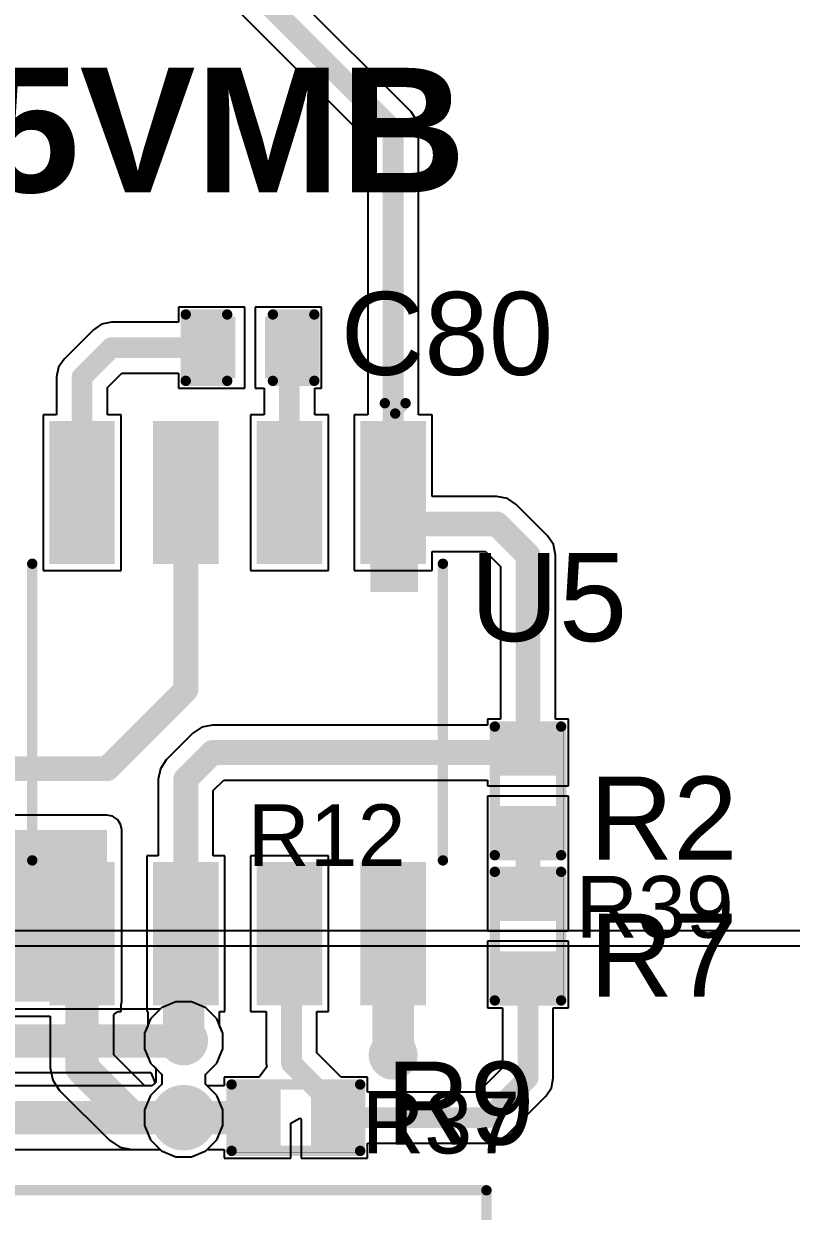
# Model space of a CAD drawing. Header units: inches. Extents: x -0.91 to 3.86, y -0.82 to 4.16.
# Drawn here: x 2.435 to 2.805, y 0.541 to 1.113 of the extents above; entities that cross this region are included whole.
import ezdxf

# ---------------------------------------------------------------- set-up
doc = ezdxf.new("R2010")
doc.units = ezdxf.units.IN
doc.header["$MEASUREMENT"] = 0
for name, color, linetype in [('Bottom Layer 1', 5, 'Continuous'), ('Bottom Solder', 6, 'Continuous'), ('GND+Signal', 16, 'Continuous'), ('Mechanical 17', 56, 'Continuous'), ('PWR+Signal', 76, 'Continuous'), ('Top Layer 1', 1, 'Continuous'), ('Top Overlay', 2, 'Continuous'), ('Top Paste', 8, 'Continuous'), ('Top Solder', 216, 'Continuous'), ('Via Holes', 16, 'Continuous')]:
    doc.layers.add(name, color=color, linetype=linetype)
doc.styles.add('Arial', font='', dxfattribs={"height": 0.2})
doc.styles.add('Arial_Bold', font='', dxfattribs={"height": 0.2})
doc.styles.get('Arial').set_extended_font_data('Arial')
doc.styles.get('Arial_Bold').set_extended_font_data('Arial', bold=True)

# ---------------------------------------------------------------- blocks, each defined once
blk = doc.blocks.new('SOIC_8_0_154___3_90___W______120')
at = {"layer": 'Top Layer 1'}
for points in [[(-0.1368118, 0.0631899), (-0.1368118, 0.0868119), (-0.0757882, 0.0868119), (-0.0757882, 0.0631899)], [(0.0757882, 0.0631899), (0.0757882, 0.0868119), (0.1368118, 0.0868119), (0.1368118, 0.0631899)], [(-0.1368118, 0.01318989999999999), (-0.1368118, 0.03681189999999999), (-0.0757882, 0.03681190000000001), (-0.0757882, 0.01318990000000001)], [(0.0757882, 0.01318989999999999), (0.0757882, 0.03681189999999999), (0.1368118, 0.03681190000000001), (0.1368118, 0.01318990000000001)], [(-0.1368118, -0.03681010000000001), (-0.1368118, -0.01318810000000001), (-0.0757882, -0.01318809999999999), (-0.0757882, -0.03681009999999999)], [(0.0757882, -0.03681010000000001), (0.0757882, -0.01318810000000001), (0.1368118, -0.01318809999999999), (0.1368118, -0.03681009999999999)], [(-0.1368118, -0.0868101), (-0.1368118, -0.0631881), (-0.0757882, -0.0631881), (-0.0757882, -0.0868101)], [(0.0757882, -0.0868101), (0.0757882, -0.0631881), (0.1368118, -0.0631881), (0.1368118, -0.0868101)]]:
    blk.add_hatch(color=1, dxfattribs=at).paths.add_polyline_path(points)
at = {"layer": 'Top Overlay'}
blk.add_hatch(color=2, dxfattribs=at).paths.add_polyline_path([(-0.072372, 0.0640009), (-0.058372, 0.0640009), (-0.058372, 0.0870009), (-0.072372, 0.0870009)])
at = {"layer": 'Top Paste'}
for points in [[(-0.1368118, 0.0631899), (-0.1368118, 0.0868119), (-0.0757882, 0.0868119), (-0.0757882, 0.0631899)], [(0.0757882, 0.0631899), (0.0757882, 0.0868119), (0.1368118, 0.0868119), (0.1368118, 0.0631899)], [(-0.1368118, 0.01318989999999999), (-0.1368118, 0.03681189999999999), (-0.0757882, 0.03681190000000001), (-0.0757882, 0.01318990000000001)], [(0.0757882, 0.01318989999999999), (0.0757882, 0.03681189999999999), (0.1368118, 0.03681190000000001), (0.1368118, 0.01318990000000001)], [(-0.1368118, -0.03681010000000001), (-0.1368118, -0.01318810000000001), (-0.0757882, -0.01318809999999999), (-0.0757882, -0.03681009999999999)], [(0.0757882, -0.03681010000000001), (0.0757882, -0.01318810000000001), (0.1368118, -0.01318809999999999), (0.1368118, -0.03681009999999999)], [(-0.1368118, -0.0868101), (-0.1368118, -0.0631881), (-0.0757882, -0.0631881), (-0.0757882, -0.0868101)], [(0.0757882, -0.0868101), (0.0757882, -0.0631881), (0.1368118, -0.0631881), (0.1368118, -0.0868101)]]:
    blk.add_hatch(color=8, dxfattribs=at).paths.add_polyline_path(points)
at = {"layer": 'Top Solder'}
for points in [[(-0.1408118, 0.0591899), (-0.1408118, 0.0908119), (-0.0717882, 0.0908119), (-0.0717882, 0.0591899)], [(0.0717882, 0.0591899), (0.0717882, 0.0908119), (0.1408118, 0.0908119), (0.1408118, 0.0591899)], [(-0.1408118, 0.009189899999999994), (-0.1408118, 0.04081189999999999), (-0.0717882, 0.04081190000000001), (-0.0717882, 0.009189900000000006)], [(0.0717882, 0.009189899999999994), (0.0717882, 0.04081189999999999), (0.1408118, 0.04081190000000001), (0.1408118, 0.009189900000000006)], [(-0.1408118, -0.04081010000000001), (-0.1408118, -0.009188100000000006), (-0.0717882, -0.009188099999999994), (-0.0717882, -0.04081009999999999)], [(0.0717882, -0.04081010000000001), (0.0717882, -0.009188100000000006), (0.1408118, -0.009188099999999994), (0.1408118, -0.04081009999999999)], [(-0.1408118, -0.0908101), (-0.1408118, -0.0591881), (-0.0717882, -0.0591881), (-0.0717882, -0.0908101)], [(0.0717882, -0.0908101), (0.0717882, -0.0591881), (0.1408118, -0.0591881), (0.1408118, -0.0908101)]]:
    blk.add_hatch(color=216, dxfattribs=at).paths.add_polyline_path(points)
at = {"layer": 'Top Overlay'}
for points in [[(0.071, 0.0990009, 0.005, 0.005, 0), (-0.072, 0.0990009, 0.005, 0.005, 0)], [(-0.14437, 0.0760009, 0.005, 0.005, 0), (-0.14937, 0.0810009, 0.005, 0.005, 0)], [(-0.14937, 0.0710009, 0.005, 0.005, 0), (-0.14937, 0.0810009, 0.005, 0.005, 0)], [(-0.14937, 0.0710009, 0.005, 0.005, 0), (-0.14437, 0.0760009, 0.005, 0.005, 0)], [(0.071, -0.0989991, 0.005, 0.005, 0), (-0.072, -0.0989991, 0.005, 0.005, 0)]]:
    blk.add_lwpolyline(points, format="xyseb", dxfattribs=at)
for points in [[(-0.07325, 0.0990009, 0.0025, 0.0025, 1), (-0.07075, 0.0990009, 0.0025, 0.0025, 1)], [(0.06975, 0.0990009, 0.0025, 0.0025, 1), (0.07225, 0.0990009, 0.0025, 0.0025, 1)], [(-0.15062, 0.0810009, 0.0025, 0.0025, 1), (-0.14812, 0.0810009, 0.0025, 0.0025, 1)], [(-0.15062, 0.0810009, 0.0025, 0.0025, 1), (-0.14812, 0.0810009, 0.0025, 0.0025, 1)], [(-0.14562, 0.0760009, 0.0025, 0.0025, 1), (-0.14312, 0.0760009, 0.0025, 0.0025, 1)], [(-0.14562, 0.0760009, 0.0025, 0.0025, 1), (-0.14312, 0.0760009, 0.0025, 0.0025, 1)], [(-0.15062, 0.0710009, 0.0025, 0.0025, 1), (-0.14812, 0.0710009, 0.0025, 0.0025, 1)], [(-0.15062, 0.0710009, 0.0025, 0.0025, 1), (-0.14812, 0.0710009, 0.0025, 0.0025, 1)], [(-0.07325, -0.0989991, 0.0025, 0.0025, 1), (-0.07075, -0.0989991, 0.0025, 0.0025, 1)], [(0.06975, -0.0989991, 0.0025, 0.0025, 1), (0.07225, -0.0989991, 0.0025, 0.0025, 1)]]:
    blk.add_lwpolyline(points, format="xyseb", close=True, dxfattribs=at)
blk = doc.blocks.new('R___0402_155')
at = {"layer": 'Top Layer 1'}
for points in [[(-0.0275001, -0.0125), (-0.0275001, 0.0125), (-0.0095001, 0.0125), (-0.009500100000000001, -0.0125)], [(0.009499899999999999, -0.0125), (0.009499900000000002, 0.0125), (0.0274999, 0.0125), (0.0274999, -0.0125)]]:
    blk.add_hatch(color=1, dxfattribs=at).paths.add_polyline_path(points)
at = {"layer": 'Top Paste'}
for points in [[(-0.0275001, -0.0125), (-0.0275001, 0.0125), (-0.0095001, 0.0125), (-0.009500100000000001, -0.0125)], [(0.009499899999999999, -0.0125), (0.009499900000000002, 0.0125), (0.0274999, 0.0125), (0.0274999, -0.0125)]]:
    blk.add_hatch(color=8, dxfattribs=at).paths.add_polyline_path(points)
at = {"layer": 'Top Solder'}
for points in [[(-0.0296655, -0.0146654), (-0.0296655, 0.0146654), (-0.007334699999999999, 0.0146654), (-0.007334700000000001, -0.0146654)], [(0.007334499999999998, -0.0146654), (0.007334500000000002, 0.0146654), (0.0296653, 0.0146654), (0.0296653, -0.0146654)]]:
    blk.add_hatch(color=216, dxfattribs=at).paths.add_polyline_path(points)
at = {"layer": 'Top Overlay'}
for points in [[(-0.0310001, -0.016, 0.005, 0.005, 0), (-0.0310001, 0.016, 0.005, 0.005, 0)], [(-0.0310001, 0.016, 0.005, 0.005, 0), (0.0309999, 0.016, 0.005, 0.005, 0)], [(0.0309999, -0.016, 0.005, 0.005, 0), (0.0309999, 0.016, 0.005, 0.005, 0)], [(-0.0310001, -0.016, 0.005, 0.005, 0), (0.0309999, -0.016, 0.005, 0.005, 0)], [(-0.0320001, -0.017, 0.000127, 0.000127, 0), (0.0319999, -0.017, 0.000127, 0.000127, 0)]]:
    blk.add_lwpolyline(points, format="xyseb", dxfattribs=at)
for points in [[(-0.0322501, 0.016, 0.0025, 0.0025, 1), (-0.0297501, 0.016, 0.0025, 0.0025, 1)], [(-0.0322501, 0.016, 0.0025, 0.0025, 1), (-0.0297501, 0.016, 0.0025, 0.0025, 1)], [(0.0297499, 0.016, 0.0025, 0.0025, 1), (0.0322499, 0.016, 0.0025, 0.0025, 1)], [(0.0297499, 0.016, 0.0025, 0.0025, 1), (0.0322499, 0.016, 0.0025, 0.0025, 1)], [(-0.0322501, -0.016, 0.0025, 0.0025, 1), (-0.0297501, -0.016, 0.0025, 0.0025, 1)], [(-0.0322501, -0.016, 0.0025, 0.0025, 1), (-0.0297501, -0.016, 0.0025, 0.0025, 1)], [(-0.0320318, -0.017, 6.35e-05, 6.35e-05, 1), (-0.0319684, -0.017, 6.35e-05, 6.35e-05, 1)], [(0.0297499, -0.016, 0.0025, 0.0025, 1), (0.0322499, -0.016, 0.0025, 0.0025, 1)], [(0.0297499, -0.016, 0.0025, 0.0025, 1), (0.0322499, -0.016, 0.0025, 0.0025, 1)], [(0.0319682, -0.017, 6.35e-05, 6.35e-05, 1), (0.0320316, -0.017, 6.35e-05, 6.35e-05, 1)]]:
    blk.add_lwpolyline(points, format="xyseb", close=True, dxfattribs=at)
blk = doc.blocks.new('R___0402_157')
at = {"layer": 'Top Layer 1'}
for points in [[(-0.027499, -0.0125009), (-0.027499, 0.0124991), (-0.009498999999999999, 0.0124991), (-0.009499000000000002, -0.0125009)], [(0.009500999999999999, -0.0125009), (0.009501, 0.0124991), (0.027501, 0.0124991), (0.027501, -0.0125009)]]:
    blk.add_hatch(color=1, dxfattribs=at).paths.add_polyline_path(points)
at = {"layer": 'Top Paste'}
for points in [[(-0.027499, -0.0125009), (-0.027499, 0.0124991), (-0.009498999999999999, 0.0124991), (-0.009499000000000002, -0.0125009)], [(0.009500999999999999, -0.0125009), (0.009501, 0.0124991), (0.027501, 0.0124991), (0.027501, -0.0125009)]]:
    blk.add_hatch(color=8, dxfattribs=at).paths.add_polyline_path(points)
at = {"layer": 'Top Solder'}
for points in [[(-0.0296644, -0.0146663), (-0.0296644, 0.0146645), (-0.007333599999999998, 0.0146645), (-0.007333600000000002, -0.0146663)], [(0.007335599999999999, -0.0146663), (0.007335600000000001, 0.0146645), (0.0296664, 0.0146645), (0.0296664, -0.0146663)]]:
    blk.add_hatch(color=216, dxfattribs=at).paths.add_polyline_path(points)
at = {"layer": 'Top Overlay'}
for points in [[(-0.030999, 0.0159991, 0.005, 0.005, 0), (-0.030999, -0.0160009, 0.005, 0.005, 0)], [(-0.030999, 0.0159991, 0.005, 0.005, 0), (0.031001, 0.0159991, 0.005, 0.005, 0)], [(0.031001, 0.0159991, 0.005, 0.005, 0), (0.031001, -0.0160009, 0.005, 0.005, 0)], [(-0.030999, -0.0160009, 0.005, 0.005, 0), (0.031001, -0.0160009, 0.005, 0.005, 0)], [(-0.031999, -0.0170009, 0.000127, 0.000127, 0), (0.032001, -0.0170009, 0.000127, 0.000127, 0)]]:
    blk.add_lwpolyline(points, format="xyseb", dxfattribs=at)
for points in [[(-0.032249, 0.0159991, 0.0025, 0.0025, 1), (-0.029749, 0.0159991, 0.0025, 0.0025, 1)], [(-0.032249, 0.0159991, 0.0025, 0.0025, 1), (-0.029749, 0.0159991, 0.0025, 0.0025, 1)], [(0.029751, 0.0159991, 0.0025, 0.0025, 1), (0.032251, 0.0159991, 0.0025, 0.0025, 1)], [(0.029751, 0.0159991, 0.0025, 0.0025, 1), (0.032251, 0.0159991, 0.0025, 0.0025, 1)], [(-0.032249, -0.0160009, 0.0025, 0.0025, 1), (-0.029749, -0.0160009, 0.0025, 0.0025, 1)], [(-0.032249, -0.0160009, 0.0025, 0.0025, 1), (-0.029749, -0.0160009, 0.0025, 0.0025, 1)], [(-0.0320307, -0.0170009, 6.35e-05, 6.35e-05, 1), (-0.0319673, -0.0170009, 6.35e-05, 6.35e-05, 1)], [(0.029751, -0.0160009, 0.0025, 0.0025, 1), (0.032251, -0.0160009, 0.0025, 0.0025, 1)], [(0.029751, -0.0160009, 0.0025, 0.0025, 1), (0.032251, -0.0160009, 0.0025, 0.0025, 1)], [(0.0319693, -0.0170009, 6.35e-05, 6.35e-05, 1), (0.0320327, -0.0170009, 6.35e-05, 6.35e-05, 1)]]:
    blk.add_lwpolyline(points, format="xyseb", close=True, dxfattribs=at)
blk = doc.blocks.new('R___0402_162')
at = {"layer": 'Top Layer 1'}
for points in [[(-0.027499, -0.0125009), (-0.027499, 0.0124991), (-0.009498999999999999, 0.0124991), (-0.009499000000000002, -0.0125009)], [(0.009500999999999999, -0.0125009), (0.009501, 0.0124991), (0.027501, 0.0124991), (0.027501, -0.0125009)]]:
    blk.add_hatch(color=1, dxfattribs=at).paths.add_polyline_path(points)
at = {"layer": 'Top Paste'}
for points in [[(-0.027499, -0.0125009), (-0.027499, 0.0124991), (-0.009498999999999999, 0.0124991), (-0.009499000000000002, -0.0125009)], [(0.009500999999999999, -0.0125009), (0.009501, 0.0124991), (0.027501, 0.0124991), (0.027501, -0.0125009)]]:
    blk.add_hatch(color=8, dxfattribs=at).paths.add_polyline_path(points)
at = {"layer": 'Top Solder'}
for points in [[(-0.0296644, -0.0146663), (-0.0296644, 0.0146645), (-0.007333599999999998, 0.0146645), (-0.007333600000000002, -0.0146663)], [(0.007335599999999999, -0.0146663), (0.007335600000000001, 0.0146645), (0.0296664, 0.0146645), (0.0296664, -0.0146663)]]:
    blk.add_hatch(color=216, dxfattribs=at).paths.add_polyline_path(points)
at = {"layer": 'Top Overlay'}
for points in [[(-0.030999, 0.0159991, 0.005, 0.005, 0), (-0.030999, -0.0160009, 0.005, 0.005, 0)], [(-0.030999, 0.0159991, 0.005, 0.005, 0), (0.031001, 0.0159991, 0.005, 0.005, 0)], [(0.031001, 0.0159991, 0.005, 0.005, 0), (0.031001, -0.0160009, 0.005, 0.005, 0)], [(-0.030999, -0.0160009, 0.005, 0.005, 0), (0.031001, -0.0160009, 0.005, 0.005, 0)], [(-0.031999, -0.0170009, 0.000127, 0.000127, 0), (0.032001, -0.0170009, 0.000127, 0.000127, 0)]]:
    blk.add_lwpolyline(points, format="xyseb", dxfattribs=at)
for points in [[(-0.032249, 0.0159991, 0.0025, 0.0025, 1), (-0.029749, 0.0159991, 0.0025, 0.0025, 1)], [(-0.032249, 0.0159991, 0.0025, 0.0025, 1), (-0.029749, 0.0159991, 0.0025, 0.0025, 1)], [(0.029751, 0.0159991, 0.0025, 0.0025, 1), (0.032251, 0.0159991, 0.0025, 0.0025, 1)], [(0.029751, 0.0159991, 0.0025, 0.0025, 1), (0.032251, 0.0159991, 0.0025, 0.0025, 1)], [(-0.032249, -0.0160009, 0.0025, 0.0025, 1), (-0.029749, -0.0160009, 0.0025, 0.0025, 1)], [(-0.032249, -0.0160009, 0.0025, 0.0025, 1), (-0.029749, -0.0160009, 0.0025, 0.0025, 1)], [(-0.0320307, -0.0170009, 6.35e-05, 6.35e-05, 1), (-0.0319673, -0.0170009, 6.35e-05, 6.35e-05, 1)], [(0.029751, -0.0160009, 0.0025, 0.0025, 1), (0.032251, -0.0160009, 0.0025, 0.0025, 1)], [(0.029751, -0.0160009, 0.0025, 0.0025, 1), (0.032251, -0.0160009, 0.0025, 0.0025, 1)], [(0.0319693, -0.0170009, 6.35e-05, 6.35e-05, 1), (0.0320327, -0.0170009, 6.35e-05, 6.35e-05, 1)]]:
    blk.add_lwpolyline(points, format="xyseb", close=True, dxfattribs=at)
blk = doc.blocks.new('N3314_5302RB_206')
at = {"layer": 'Top Overlay'}
for points in [[(-0.7319991, 0.101, 0.005, 0.005, 0), (0.7320009, 0.101, 0.005, 0.005, 0)], [(0.7320009, -0.438764, 0.005, 0.005, 0), (0.7320009, 0.101, 0.005, 0.005, 0)]]:
    blk.add_lwpolyline(points, format="xyseb", dxfattribs=at)
blk.add_lwpolyline([(0.7307509, 0.101, 0.0025, 0.0025, 1), (0.7332509, 0.101, 0.0025, 0.0025, 1)], format="xyseb", close=True, dxfattribs=at)
blk.add_lwpolyline([(0.7307509, 0.101, 0.0025, 0.0025, 1), (0.7332509, 0.101, 0.0025, 0.0025, 1)], format="xyseb", close=True, dxfattribs=at)
blk = doc.blocks.new('C___0402_216')
at = {"layer": 'Top Layer 1'}
for points in [[(-0.0275001, -0.0125), (-0.0275001, 0.0125), (-0.0095001, 0.0125), (-0.009500100000000001, -0.0125)], [(0.009499899999999999, -0.0125), (0.009499900000000002, 0.0125), (0.0274999, 0.0125), (0.0274999, -0.0125)]]:
    blk.add_hatch(color=1, dxfattribs=at).paths.add_polyline_path(points)
at = {"layer": 'Top Paste'}
for points in [[(-0.0275001, -0.0125), (-0.0275001, 0.0125), (-0.0095001, 0.0125), (-0.009500100000000001, -0.0125)], [(0.009499899999999999, -0.0125), (0.009499900000000002, 0.0125), (0.0274999, 0.0125), (0.0274999, -0.0125)]]:
    blk.add_hatch(color=8, dxfattribs=at).paths.add_polyline_path(points)
at = {"layer": 'Top Solder'}
for points in [[(-0.0298623, -0.0148622), (-0.0298623, 0.0148622), (-0.007137899999999998, 0.0148622), (-0.007137900000000002, -0.0148622)], [(0.007137699999999999, -0.0148622), (0.007137700000000001, 0.0148622), (0.0298621, 0.0148622), (0.0298621, -0.0148622)]]:
    blk.add_hatch(color=216, dxfattribs=at).paths.add_polyline_path(points)
at = {"layer": 'Top Overlay'}
for points in [[(-0.0310001, 0.016, 0.005, 0.005, 0), (-0.0110001, 0.016, 0.005, 0.005, 0)], [(-0.0310001, -0.016, 0.005, 0.005, 0), (-0.0310001, 0.016, 0.005, 0.005, 0)], [(0.0109999, 0.016, 0.005, 0.005, 0), (0.0309999, 0.016, 0.005, 0.005, 0)], [(0.0309999, -0.016, 0.005, 0.005, 0), (0.0309999, 0.016, 0.005, 0.005, 0)], [(-0.0310001, -0.016, 0.005, 0.005, 0), (-0.0110001, -0.016, 0.005, 0.005, 0)], [(0.0109999, -0.016, 0.005, 0.005, 0), (0.0309999, -0.016, 0.005, 0.005, 0)]]:
    blk.add_lwpolyline(points, format="xyseb", dxfattribs=at)
for points in [[(-0.0322501, 0.016, 0.0025, 0.0025, 1), (-0.0297501, 0.016, 0.0025, 0.0025, 1)], [(-0.0322501, 0.016, 0.0025, 0.0025, 1), (-0.0297501, 0.016, 0.0025, 0.0025, 1)], [(-0.0122501, 0.016, 0.0025, 0.0025, 1), (-0.0097501, 0.016, 0.0025, 0.0025, 1)], [(0.0097499, 0.016, 0.0025, 0.0025, 1), (0.0122499, 0.016, 0.0025, 0.0025, 1)], [(0.0297499, 0.016, 0.0025, 0.0025, 1), (0.0322499, 0.016, 0.0025, 0.0025, 1)], [(0.0297499, 0.016, 0.0025, 0.0025, 1), (0.0322499, 0.016, 0.0025, 0.0025, 1)], [(-0.0322501, -0.016, 0.0025, 0.0025, 1), (-0.0297501, -0.016, 0.0025, 0.0025, 1)], [(-0.0322501, -0.016, 0.0025, 0.0025, 1), (-0.0297501, -0.016, 0.0025, 0.0025, 1)], [(-0.0122501, -0.016, 0.0025, 0.0025, 1), (-0.0097501, -0.016, 0.0025, 0.0025, 1)], [(0.0097499, -0.016, 0.0025, 0.0025, 1), (0.0122499, -0.016, 0.0025, 0.0025, 1)], [(0.0297499, -0.016, 0.0025, 0.0025, 1), (0.0322499, -0.016, 0.0025, 0.0025, 1)], [(0.0297499, -0.016, 0.0025, 0.0025, 1), (0.0322499, -0.016, 0.0025, 0.0025, 1)]]:
    blk.add_lwpolyline(points, format="xyseb", close=True, dxfattribs=at)

msp = doc.modelspace()

# ---------------------------------------------------------------- hatches: boundary and pattern name
at = {"layer": 'Bottom Layer 1'}
h = msp.add_hatch(color=5, dxfattribs=at)
edge = h.paths.add_edge_path()
edge.add_arc((2.512, 0.623), 0.011811, 0, 360)
h = msp.add_hatch(color=5, dxfattribs=at)
edge = h.paths.add_edge_path()
edge.add_arc((2.6130009, 0.61614), 0.011811, 0, 360)
h = msp.add_hatch(color=5, dxfattribs=at)
edge = h.paths.add_edge_path()
edge.add_arc((2.512, 0.586), 0.011811, 0, 360)
at = {"layer": 'Bottom Solder'}
h = msp.add_hatch(color=6, dxfattribs=at)
edge = h.paths.add_edge_path()
edge.add_arc((2.512, 0.623), 0.0099055, 0, 360)
h = msp.add_hatch(color=6, dxfattribs=at)
edge = h.paths.add_edge_path()
edge.add_arc((2.6130009, 0.61614), 0.0099055, 0, 360)
h = msp.add_hatch(color=6, dxfattribs=at)
edge = h.paths.add_edge_path()
edge.add_arc((2.512, 0.586), 0.015811, 0, 360)
at = {"layer": 'GND+Signal'}
h = msp.add_hatch(color=16, dxfattribs=at)
edge = h.paths.add_edge_path()
edge.add_arc((2.512, 0.623), 0.011811, 0, 360)
h = msp.add_hatch(color=16, dxfattribs=at)
edge = h.paths.add_edge_path()
edge.add_arc((2.6130009, 0.61614), 0.011811, 0, 360)
h = msp.add_hatch(color=16, dxfattribs=at)
edge = h.paths.add_edge_path()
edge.add_arc((2.512, 0.586), 0.011811, 0, 360)
at = {"layer": 'PWR+Signal'}
h = msp.add_hatch(color=76, dxfattribs=at)
edge = h.paths.add_edge_path()
edge.add_arc((2.512, 0.623), 0.011811, 0, 360)
h = msp.add_hatch(color=76, dxfattribs=at)
edge = h.paths.add_edge_path()
edge.add_arc((2.6130009, 0.61614), 0.011811, 0, 360)
h = msp.add_hatch(color=76, dxfattribs=at)
edge = h.paths.add_edge_path()
edge.add_arc((2.512, 0.586), 0.011811, 0, 360)
at = {"layer": 'Top Layer 1'}
msp.add_hatch(color=1, dxfattribs=at).paths.add_polyline_path([(2.3690009, 0.642), (2.4749999, 0.642), (2.4749999, 0.724706), (2.3690009, 0.724706)])
h = msp.add_hatch(color=1, dxfattribs=at)
edge = h.paths.add_edge_path()
edge.add_arc((2.512, 0.623), 0.011811, 0, 360)
h = msp.add_hatch(color=1, dxfattribs=at)
edge = h.paths.add_edge_path()
edge.add_arc((2.6130009, 0.61614), 0.011811, 0, 360)
h = msp.add_hatch(color=1, dxfattribs=at)
edge = h.paths.add_edge_path()
edge.add_arc((2.512, 0.586), 0.011811, 0, 360)
at = {"layer": 'Top Solder'}
h = msp.add_hatch(color=216, dxfattribs=at)
edge = h.paths.add_edge_path()
edge.add_arc((2.512, 0.586), 0.015811, 0, 360)
at = {"layer": 'Via Holes'}
h = msp.add_hatch(color=7, dxfattribs=at)
edge = h.paths.add_edge_path()
edge.add_arc((2.512, 0.623), 0.0059055, 0, 360)
h = msp.add_hatch(color=7, dxfattribs=at)
edge = h.paths.add_edge_path()
edge.add_arc((2.6130009, 0.61614), 0.0059055, 0, 360)
h = msp.add_hatch(color=7, dxfattribs=at)
edge = h.paths.add_edge_path()
edge.add_arc((2.512, 0.586), 0.0059055, 0, 360)

# ---------------------------------------------------------------- linework, layer by layer
at = {"layer": 'Bottom Layer 1'}
for p, q in [((2.5082583, 0.641811), (2.5013444, 0.6389472)), ((2.5157417, 0.641811), (2.5082583, 0.641811)), ((2.5226556, 0.6389472), (2.5157417, 0.641811)), ((2.5006911, 0.6382939), (2.1740609, 0.6382939)), ((2.5013444, 0.6389472), (2.5006911, 0.6382939)), ((2.5279472, 0.6336556), (2.5226556, 0.6389472)), ((2.530811, 0.6267417), (2.5279472, 0.6336556)), ((2.530811, 0.6192583), (2.530811, 0.6267417)), ((2.5279472, 0.6123444), (2.530811, 0.6192583)), ((2.1803958, 0.6077061), (2.4961243, 0.6077061)), ((2.4961243, 0.6077061), (2.4981857, 0.6027061)), ((2.5225282, 0.607), (2.5226556, 0.6070528)), ((2.5225282, 0.602), (2.5225282, 0.607)), ((2.5226556, 0.6070528), (2.5279472, 0.6123444)), ((2.4967642, 0.6012939), (2.4168609, 0.6012939)), ((2.4981857, 0.6027061), (2.4967642, 0.6012939)), ((2.5226556, 0.6019472), (2.5225282, 0.602)), ((2.5279472, 0.5966556), (2.5226556, 0.6019472)), ((2.530811, 0.5897417), (2.5279472, 0.5966556)), ((2.530811, 0.5822583), (2.530811, 0.5897417)), ((2.5279472, 0.5753444), (2.530811, 0.5822583)), ((2.5226556, 0.5700528), (2.5279472, 0.5753444)), ((2.4231959, 0.5707061), (2.5006911, 0.5707061)), ((2.5006911, 0.5707061), (2.5013444, 0.5700528)), ((2.5013444, 0.5700528), (2.5082583, 0.567189)), ((2.5082583, 0.567189), (2.5157417, 0.567189)), ((2.5157417, 0.567189), (2.5226556, 0.5700528))]:
    msp.add_line(p, q, dxfattribs=at)
for points in [[(2.1740609, 0.623, 0.016, 0.016, 0), (2.512, 0.623, 0.016, 0.016, 0)], [(2.4168609, 0.586, 0.016, 0.016, 0), (2.512, 0.586, 0.016, 0.016, 0)]]:
    msp.add_lwpolyline(points, format="xyseb", dxfattribs=at)
for points in [[(2.508, 0.623, 0.008, 0.008, 1), (2.516, 0.623, 0.008, 0.008, 1)], [(2.508, 0.586, 0.008, 0.008, 1), (2.516, 0.586, 0.008, 0.008, 1)]]:
    msp.add_lwpolyline(points, format="xyseb", close=True, dxfattribs=at)
at = {"layer": 'GND+Signal'}
for p, q in [((2.5082583, 0.641811), (2.5013444, 0.6389472)), ((2.5157417, 0.641811), (2.5082583, 0.641811)), ((2.5226556, 0.6389472), (2.5157417, 0.641811)), ((2.5013444, 0.6389472), (2.4960528, 0.6336556)), ((2.5279472, 0.6336556), (2.5226556, 0.6389472)), ((2.4960528, 0.6336556), (2.493189, 0.6267417)), ((2.530811, 0.6267417), (2.5279472, 0.6336556)), ((2.493189, 0.6267417), (2.493189, 0.6192583)), ((2.530811, 0.6192583), (2.530811, 0.6267417)), ((2.493189, 0.6192583), (2.4960528, 0.6123444)), ((2.5279472, 0.6123444), (2.530811, 0.6192583)), ((2.4960528, 0.6123444), (2.5013444, 0.6070528)), ((2.5013444, 0.6070528), (2.5014718, 0.607)), ((2.5014718, 0.607), (2.5014718, 0.602)), ((2.5225282, 0.607), (2.5226556, 0.6070528)), ((2.5225282, 0.602), (2.5225282, 0.607)), ((2.5226556, 0.6070528), (2.5279472, 0.6123444)), ((2.5013444, 0.6019472), (2.4960528, 0.5966556)), ((2.5014718, 0.602), (2.5013444, 0.6019472)), ((2.5226556, 0.6019472), (2.5225282, 0.602)), ((2.5279472, 0.5966556), (2.5226556, 0.6019472)), ((2.4960528, 0.5966556), (2.493189, 0.5897417)), ((2.530811, 0.5897417), (2.5279472, 0.5966556)), ((2.493189, 0.5897417), (2.493189, 0.5822583)), ((2.530811, 0.5822583), (2.530811, 0.5897417)), ((2.493189, 0.5822583), (2.4960528, 0.5753444)), ((2.5279472, 0.5753444), (2.530811, 0.5822583)), ((2.4960528, 0.5753444), (2.5013444, 0.5700528)), ((2.5226556, 0.5700528), (2.5279472, 0.5753444)), ((2.5013444, 0.5700528), (2.5082583, 0.567189)), ((2.5082583, 0.567189), (2.5157417, 0.567189)), ((2.5157417, 0.567189), (2.5226556, 0.5700528))]:
    msp.add_line(p, q, dxfattribs=at)
at = {"layer": 'PWR+Signal'}
for p, q in [((3.556, 0.676), (0.249, 0.676)), ((0.6228577, 0.6688629), (3.556, 0.6688629)), ((2.5082583, 0.641811), (2.5013444, 0.6389472)), ((2.5157417, 0.641811), (2.5082583, 0.641811)), ((2.5226556, 0.6389472), (2.5157417, 0.641811)), ((2.5013444, 0.6389472), (2.4960528, 0.6336556)), ((2.5279472, 0.6336556), (2.5226556, 0.6389472)), ((2.4960528, 0.6336556), (2.493189, 0.6267417)), ((2.530811, 0.6267417), (2.5279472, 0.6336556)), ((2.493189, 0.6267417), (2.493189, 0.6192583)), ((2.530811, 0.6192583), (2.530811, 0.6267417)), ((2.493189, 0.6192583), (2.4960528, 0.6123444)), ((2.5279472, 0.6123444), (2.530811, 0.6192583)), ((2.4960528, 0.6123444), (2.5013444, 0.6070528)), ((2.5013444, 0.6070528), (2.5014718, 0.607)), ((2.5014718, 0.607), (2.5014718, 0.602)), ((2.5225282, 0.607), (2.5226556, 0.6070528)), ((2.5225282, 0.602), (2.5225282, 0.607)), ((2.5226556, 0.6070528), (2.5279472, 0.6123444)), ((2.5013444, 0.6019472), (2.4960528, 0.5966556)), ((2.5014718, 0.602), (2.5013444, 0.6019472)), ((2.5226556, 0.6019472), (2.5225282, 0.602)), ((2.5279472, 0.5966556), (2.5226556, 0.6019472)), ((2.4960528, 0.5966556), (2.493189, 0.5897417)), ((2.530811, 0.5897417), (2.5279472, 0.5966556)), ((2.493189, 0.5897417), (2.493189, 0.5822583)), ((2.530811, 0.5822583), (2.530811, 0.5897417)), ((2.493189, 0.5822583), (2.4960528, 0.5753444)), ((2.5279472, 0.5753444), (2.530811, 0.5822583)), ((2.4960528, 0.5753444), (2.5013444, 0.5700528)), ((2.5226556, 0.5700528), (2.5279472, 0.5753444)), ((2.5013444, 0.5700528), (2.5082583, 0.567189)), ((2.5082583, 0.567189), (2.5157417, 0.567189)), ((2.5157417, 0.567189), (2.5226556, 0.5700528))]:
    msp.add_line(p, q, dxfattribs=at)
at = {"layer": 'Top Layer 1'}
for p, q in [((2.6216524, 1.0707915), (2.5237924, 1.1686515)), ((2.510073, 1.1477649), (2.6007658, 1.0570721)), ((2.6243047, 1.0668222), (2.6216524, 1.0707915)), ((2.625236, 1.06214), (2.6243047, 1.0668222)), ((2.625236, 0.9248118), (2.625236, 1.06214)), ((2.6007658, 1.0570721), (2.6007658, 0.9248118)), ((2.5415009, 0.97664), (2.5095009, 0.97664)), ((2.5095009, 0.97664), (2.5095009, 0.9693751)), ((2.5415009, 0.93764), (2.5415009, 0.97664)), ((2.5785009, 0.97664), (2.5465009, 0.97664)), ((2.5465009, 0.97664), (2.5465009, 0.93764)), ((2.5785009, 0.93764), (2.5785009, 0.97664)), ((2.4724578, 0.9684438), (2.4684885, 0.9657915)), ((2.47714, 0.9693751), (2.4724578, 0.9684438)), ((2.5095009, 0.9693751), (2.47714, 0.9693751)), ((2.4684885, 0.9657915), (2.4543494, 0.9516524)), ((2.4543494, 0.9516524), (2.4516971, 0.9476831)), ((2.4516971, 0.9476831), (2.4507658, 0.9430009)), ((2.475236, 0.937933), (2.4822079, 0.9449049)), ((2.4822079, 0.9449049), (2.5095009, 0.9449049)), ((2.5095009, 0.9449049), (2.5095009, 0.93764)), ((2.4507658, 0.9430009), (2.4507658, 0.9248118)), ((2.475236, 0.9248118), (2.475236, 0.937933)), ((2.5095009, 0.93764), (2.5415009, 0.93764)), ((2.5465009, 0.93764), (2.5507658, 0.93764)), ((2.5507658, 0.93764), (2.5507658, 0.9248118)), ((2.575236, 0.9248118), (2.575236, 0.93764)), ((2.575236, 0.93764), (2.5785009, 0.93764)), ((2.4507658, 0.9248118), (2.4441899, 0.9248118)), ((2.4441899, 0.9248118), (2.4441899, 0.8497882)), ((2.4818119, 0.9248118), (2.475236, 0.9248118)), ((2.4818119, 0.8497882), (2.4818119, 0.9248118)), ((2.5507658, 0.9248118), (2.5441899, 0.9248118)), ((2.5441899, 0.9248118), (2.5441899, 0.8497882)), ((2.5818119, 0.9248118), (2.575236, 0.9248118)), ((2.5818119, 0.8497882), (2.5818119, 0.9248118)), ((2.6007658, 0.9248118), (2.5941899, 0.9248118)), ((2.5941899, 0.9248118), (2.5941899, 0.8497882)), ((2.6318119, 0.9248118), (2.625236, 0.9248118)), ((2.6318119, 0.8853947), (2.6318119, 0.9248118)), ((2.6630009, 0.8853947), (2.6318119, 0.8853947)), ((2.6680733, 0.8843857), (2.6630009, 0.8853947)), ((2.6723734, 0.8815125), (2.6680733, 0.8843857)), ((2.6873734, 0.8665125), (2.6723734, 0.8815125)), ((2.6902466, 0.8622124), (2.6873734, 0.8665125)), ((2.6318119, 0.8497882), (2.6318119, 0.8588853)), ((2.6318119, 0.8588853), (2.6575106, 0.8588853)), ((2.6575106, 0.8588853), (2.6647462, 0.8516497)), ((2.6912556, 0.85714), (2.6902466, 0.8622124)), ((2.6912556, 0.77801), (2.6912556, 0.85714)), ((2.4441899, 0.8497882), (2.4818119, 0.8497882)), ((2.5441899, 0.8497882), (2.5818119, 0.8497882)), ((2.5941899, 0.8497882), (2.6318119, 0.8497882)), ((2.6647462, 0.8516497), (2.6647462, 0.77801)), ((2.5207985, 0.7742557), (2.5164984, 0.7713825)), ((2.5258709, 0.7752647), (2.5207985, 0.7742557)), ((2.6585009, 0.7752647), (2.5258709, 0.7752647)), ((2.6647462, 0.77801), (2.6585009, 0.77801)), ((2.6585009, 0.77801), (2.6585009, 0.7752647)), ((2.6975009, 0.77801), (2.6912556, 0.77801)), ((2.6975009, 0.74601), (2.6975009, 0.77801)), ((2.5164984, 0.7713825), (2.5036284, 0.7585125)), ((2.5036284, 0.7585125), (2.5007552, 0.7542124)), ((2.5007552, 0.7542124), (2.4997462, 0.74914)), ((2.4997462, 0.74914), (2.4997462, 0.7122118)), ((2.5262556, 0.7436497), (2.5313612, 0.7487553)), ((2.5313612, 0.7487553), (2.6585009, 0.7487553)), ((2.6585009, 0.7487553), (2.6585009, 0.74601)), ((2.6585009, 0.74601), (2.6975009, 0.74601)), ((2.5262556, 0.7122118), (2.5262556, 0.7436497)), ((2.6975009, 0.74101), (2.6585009, 0.74101)), ((2.6585009, 0.74101), (2.6585009, 0.7090102)), ((2.6975009, 0.7090102), (2.6975009, 0.74101)), ((2.475, 0.7318431), (2.4045009, 0.7318431)), ((2.4777312, 0.7312998), (2.475, 0.7318431)), ((2.4800467, 0.7297527), (2.4777312, 0.7312998)), ((2.4815938, 0.7274372), (2.4800467, 0.7297527)), ((2.4821371, 0.724706), (2.4815938, 0.7274372)), ((2.4821371, 0.642), (2.4821371, 0.724706)), ((2.4997462, 0.7122118), (2.4941899, 0.7122118)), ((2.4941899, 0.7122118), (2.4941899, 0.6371882)), ((2.5318119, 0.7122118), (2.5262556, 0.7122118)), ((2.5318119, 0.6371882), (2.5318119, 0.7122118)), ((2.5818119, 0.7122118), (2.5441899, 0.7122118)), ((2.5441899, 0.7122118), (2.5441899, 0.6371882)), ((2.5818119, 0.6371882), (2.5818119, 0.7122118)), ((2.6585009, 0.7090102), (2.6585007, 0.7090102)), ((2.6585007, 0.7090102), (2.6585007, 0.7080098)), ((2.6585007, 0.7080098), (2.6585009, 0.7080098)), ((2.6585009, 0.7080098), (2.6585009, 0.67601)), ((2.6975011, 0.7090102), (2.6975009, 0.7090102)), ((2.6975009, 0.67601), (2.6975009, 0.7080098)), ((2.6975009, 0.7080098), (2.6975011, 0.7080098)), ((2.6975011, 0.7080098), (2.6975011, 0.7090102)), ((2.6585009, 0.67601), (2.6975009, 0.67601)), ((2.6975009, 0.67101), (2.6585009, 0.67101)), ((2.6585009, 0.67101), (2.6585009, 0.63901)), ((2.6975009, 0.63901), (2.6975009, 0.67101)), ((2.4818119, 0.6403652), (2.4821371, 0.642)), ((2.4782948, 0.6357828), (2.4800467, 0.6369533)), ((2.4782948, 0.616334), (2.4782948, 0.6357828)), ((2.4800467, 0.6369533), (2.4802036, 0.6371882)), ((2.4802036, 0.6371882), (2.4818119, 0.6371882)), ((2.4818119, 0.6371882), (2.4818119, 0.6403652)), ((2.4941899, 0.6371882), (2.494667, 0.6371882)), ((2.494667, 0.6371882), (2.494667, 0.6303099)), ((2.529333, 0.6303099), (2.529333, 0.6371882)), ((2.529333, 0.6371882), (2.5318119, 0.6371882)), ((2.5441899, 0.6371882), (2.5517658, 0.6371882)), ((2.5517658, 0.6371882), (2.5517658, 0.61214)), ((2.576236, 0.6172079), (2.576236, 0.6371882)), ((2.576236, 0.6371882), (2.5818119, 0.6371882)), ((2.6585009, 0.63901), (2.6657658, 0.63901)), ((2.6657658, 0.63901), (2.6657658, 0.6100688)), ((2.690236, 0.6050009), (2.690236, 0.63901)), ((2.690236, 0.63901), (2.6975009, 0.63901)), ((2.3690009, 0.6348629), (2.447707, 0.6348629)), ((2.447707, 0.6348629), (2.447707, 0.6099991)), ((2.494667, 0.6303099), (2.493189, 0.6267417)), ((2.530811, 0.6267417), (2.529333, 0.6303099)), ((2.493189, 0.6267417), (2.493189, 0.6192583)), ((2.530811, 0.6192583), (2.530811, 0.6267417)), ((2.493189, 0.6192583), (2.4960528, 0.6123444)), ((2.5279472, 0.6123444), (2.530811, 0.6192583)), ((2.493335, 0.6012939), (2.4782948, 0.616334)), ((2.5879439, 0.6055), (2.576236, 0.6172079)), ((2.447707, 0.6099991), (2.4488712, 0.6041464)), ((2.4960528, 0.6123444), (2.4986084, 0.6097888)), ((2.4986084, 0.6097888), (2.4986511, 0.6031684)), ((2.5225282, 0.607), (2.5226556, 0.6070528)), ((2.5225282, 0.602), (2.5225282, 0.607)), ((2.5226556, 0.6070528), (2.5279472, 0.6123444)), ((2.552092, 0.6105001), (2.5484495, 0.6055)), ((2.5517658, 0.61214), (2.552092, 0.6105001)), ((2.6657658, 0.6100688), (2.6539321, 0.5982351)), ((2.4488712, 0.6041464), (2.4521865, 0.5991847)), ((2.4967642, 0.6012939), (2.493335, 0.6012939)), ((2.4986511, 0.6031684), (2.4967642, 0.6012939)), ((2.5226556, 0.6019472), (2.5225282, 0.602)), ((2.5233089, 0.6012939), (2.5226556, 0.6019472)), ((2.5316049, 0.6012939), (2.5233089, 0.6012939)), ((2.5484495, 0.6055), (2.5316049, 0.6055)), ((2.5316049, 0.6055), (2.5316049, 0.6012939)), ((2.6006049, 0.6055), (2.5879439, 0.6055)), ((2.6006049, 0.5982351), (2.6006049, 0.6055)), ((2.6893047, 0.6003187), (2.690236, 0.6050009)), ((2.4521865, 0.5991847), (2.4761856, 0.5751855)), ((2.6539321, 0.5982351), (2.6006049, 0.5982351)), ((2.6676515, 0.5773485), (2.6866524, 0.5963494)), ((2.6866524, 0.5963494), (2.6893047, 0.6003187)), ((2.5636049, 0.5833966), (2.5680146, 0.5857536)), ((2.5680146, 0.5857536), (2.5686049, 0.5853592)), ((2.5686049, 0.5853592), (2.5686049, 0.5665)), ((2.5636049, 0.5665), (2.5636049, 0.5833966)), ((2.4761856, 0.5751855), (2.4811473, 0.5718703)), ((2.6006049, 0.5665), (2.6006049, 0.5737649)), ((2.6006049, 0.5737649), (2.659, 0.5737649)), ((2.659, 0.5737649), (2.6636822, 0.5746962)), ((2.6636822, 0.5746962), (2.6676515, 0.5773485)), ((2.4811473, 0.5718703), (2.487, 0.5707061)), ((2.487, 0.5707061), (2.5006911, 0.5707061)), ((2.5006911, 0.5707061), (2.5013444, 0.5700528)), ((2.5013444, 0.5700528), (2.5082583, 0.567189)), ((2.5082583, 0.567189), (2.5157417, 0.567189)), ((2.5157417, 0.567189), (2.5226556, 0.5700528)), ((2.5226556, 0.5700528), (2.5233089, 0.5707061)), ((2.5233089, 0.5707061), (2.5316049, 0.5707061)), ((2.5316049, 0.5707061), (2.5316049, 0.5665)), ((2.5316049, 0.5665), (2.5636049, 0.5665)), ((2.5686049, 0.5665), (2.6006049, 0.5665))]:
    msp.add_line(p, q, dxfattribs=at)
for points in [[(2.5151409, 1.16, 0.01, 0.01, 0), (2.6130009, 1.06214, 0.01, 0.01, 0)], [(2.6130009, 0.8873, 0.01, 0.01, 0), (2.6130009, 1.06214, 0.01, 0.01, 0)], [(2.4630009, 0.9430009, 0.01, 0.01, 0), (2.47714, 0.95714, 0.01, 0.01, 0)], [(2.47714, 0.95714, 0.01, 0.01, 0), (2.5255009, 0.95714, 0.01, 0.01, 0)], [(2.5630009, 0.8873, 0.01, 0.01, 0), (2.5630009, 0.95714, 0.01, 0.01, 0)], [(2.4630009, 0.8873, 0.01, 0.01, 0), (2.4630009, 0.9430009, 0.01, 0.01, 0)], [(2.5630009, 0.86958, 0.01, 0.01, 0), (2.5630009, 0.8873, 0.01, 0.01, 0)], [(2.6130009, 0.86958, 0.01, 0.01, 0), (2.6130009, 0.8873, 0.01, 0.01, 0)], [(2.6130009, 0.86958, 0.01, 0.01, 0), (2.6155609, 0.87214, 0.01, 0.01, 0)], [(2.6155609, 0.87214, 0.012, 0.012, 0), (2.6630009, 0.87214, 0.012, 0.012, 0)], [(2.6630009, 0.87214, 0.012, 0.012, 0), (2.6780009, 0.85714, 0.012, 0.012, 0)], [(2.5130009, 0.79214, 0.012, 0.012, 0), (2.5130009, 0.86958, 0.012, 0.012, 0)], [(2.6780009, 0.76201, 0.012, 0.012, 0), (2.6780009, 0.85714, 0.012, 0.012, 0)], [(2.4750669, 0.754206, 0.012, 0.012, 0), (2.5130009, 0.79214, 0.012, 0.012, 0)], [(2.5130009, 0.74914, 0.012, 0.012, 0), (2.5258709, 0.76201, 0.012, 0.012, 0)], [(2.5258709, 0.76201, 0.012, 0.012, 0), (2.6780009, 0.76201, 0.012, 0.012, 0)], [(2.6780009, 0.75927, 0.012, 0.012, 0), (2.6780009, 0.76201, 0.012, 0.012, 0)], [(2.6768709, 0.75914, 0.01, 0.01, 0), (2.6780009, 0.75927, 0.01, 0.01, 0)], [(2.414, 0.754206, 0.012, 0.012, 0), (2.4750669, 0.754206, 0.012, 0.012, 0)], [(2.5130009, 0.6747, 0.012, 0.012, 0), (2.5130009, 0.74914, 0.012, 0.012, 0)], [(2.6780009, 0.69201, 0.012, 0.012, 0), (2.6780009, 0.72501, 0.012, 0.012, 0)], [(2.3850009, 0.717206, 0.01, 0.01, 0), (2.456794, 0.717206, 0.01, 0.01, 0)], [(2.456794, 0.717206, 0.01, 0.01, 0), (2.463, 0.711, 0.01, 0.01, 0)], [(2.463, 0.6747009, 0.01, 0.01, 0), (2.463, 0.711, 0.01, 0.01, 0)], [(2.4630009, 0.6099991, 0.016, 0.016, 0), (2.4630009, 0.6747, 0.016, 0.016, 0)], [(2.512, 0.623, 0.02, 0.02, 0), (2.512, 0.6736991, 0.02, 0.02, 0)], [(2.6130009, 0.61614, 0.02, 0.02, 0), (2.6130009, 0.6747, 0.02, 0.02, 0)], [(2.463, 0.6747009, 0.01, 0.01, 0), (2.4630009, 0.6747, 0.01, 0.01, 0)], [(2.512, 0.6736991, 0.012, 0.012, 0), (2.5130009, 0.6747, 0.012, 0.012, 0)], [(2.5630009, 0.6747, 0.01, 0.01, 0), (2.5640009, 0.6737, 0.01, 0.01, 0)], [(2.5640009, 0.61214, 0.01, 0.01, 0), (2.5640009, 0.6737, 0.01, 0.01, 0)], [(2.6780009, 0.6050009, 0.01, 0.01, 0), (2.6780009, 0.65501, 0.01, 0.01, 0)], [(2.4630009, 0.6099991, 0.016, 0.016, 0), (2.487, 0.586, 0.016, 0.016, 0)], [(2.5640009, 0.61214, 0.01, 0.01, 0), (2.5801309, 0.59601, 0.01, 0.01, 0)], [(2.659, 0.586, 0.01, 0.01, 0), (2.6780009, 0.6050009, 0.01, 0.01, 0)], [(2.487, 0.586, 0.016, 0.016, 0), (2.512, 0.586, 0.016, 0.016, 0)], [(2.512, 0.586, 0.016, 0.016, 0), (2.5476049, 0.586, 0.016, 0.016, 0)], [(2.5846049, 0.586, 0.01, 0.01, 0), (2.659, 0.586, 0.01, 0.01, 0)]]:
    msp.add_lwpolyline(points, format="xyseb", dxfattribs=at)
for points in [[(2.6105009, 1.06214, 0.005, 0.005, 1), (2.6155009, 1.06214, 0.005, 0.005, 1)], [(2.6105009, 1.06214, 0.005, 0.005, 1), (2.6155009, 1.06214, 0.005, 0.005, 1)], [(2.47464, 0.95714, 0.005, 0.005, 1), (2.47964, 0.95714, 0.005, 0.005, 1)], [(2.47464, 0.95714, 0.005, 0.005, 1), (2.47964, 0.95714, 0.005, 0.005, 1)], [(2.5230009, 0.95714, 0.005, 0.005, 1), (2.5280009, 0.95714, 0.005, 0.005, 1)], [(2.5605009, 0.95714, 0.005, 0.005, 1), (2.5655009, 0.95714, 0.005, 0.005, 1)], [(2.4605009, 0.9430009, 0.005, 0.005, 1), (2.4655009, 0.9430009, 0.005, 0.005, 1)], [(2.4605009, 0.9430009, 0.005, 0.005, 1), (2.4655009, 0.9430009, 0.005, 0.005, 1)], [(2.4605009, 0.8873, 0.005, 0.005, 1), (2.4655009, 0.8873, 0.005, 0.005, 1)], [(2.5605009, 0.8873, 0.005, 0.005, 1), (2.5655009, 0.8873, 0.005, 0.005, 1)], [(2.5605009, 0.8873, 0.005, 0.005, 1), (2.5655009, 0.8873, 0.005, 0.005, 1)], [(2.6105009, 0.8873, 0.005, 0.005, 1), (2.6155009, 0.8873, 0.005, 0.005, 1)], [(2.6105009, 0.8873, 0.005, 0.005, 1), (2.6155009, 0.8873, 0.005, 0.005, 1)], [(2.6125609, 0.87214, 0.006, 0.006, 1), (2.6185609, 0.87214, 0.006, 0.006, 1)], [(2.6130609, 0.87214, 0.005, 0.005, 1), (2.6180609, 0.87214, 0.005, 0.005, 1)], [(2.6600009, 0.87214, 0.006, 0.006, 1), (2.6660009, 0.87214, 0.006, 0.006, 1)], [(2.6600009, 0.87214, 0.006, 0.006, 1), (2.6660009, 0.87214, 0.006, 0.006, 1)], [(2.5100009, 0.86958, 0.006, 0.006, 1), (2.5160009, 0.86958, 0.006, 0.006, 1)], [(2.5605009, 0.86958, 0.005, 0.005, 1), (2.5655009, 0.86958, 0.005, 0.005, 1)], [(2.6105009, 0.86958, 0.005, 0.005, 1), (2.6155009, 0.86958, 0.005, 0.005, 1)], [(2.6105009, 0.86958, 0.005, 0.005, 1), (2.6155009, 0.86958, 0.005, 0.005, 1)], [(2.6750009, 0.85714, 0.006, 0.006, 1), (2.6810009, 0.85714, 0.006, 0.006, 1)], [(2.6750009, 0.85714, 0.006, 0.006, 1), (2.6810009, 0.85714, 0.006, 0.006, 1)], [(2.5100009, 0.79214, 0.006, 0.006, 1), (2.5160009, 0.79214, 0.006, 0.006, 1)], [(2.5100009, 0.79214, 0.006, 0.006, 1), (2.5160009, 0.79214, 0.006, 0.006, 1)], [(2.5228709, 0.76201, 0.006, 0.006, 1), (2.5288709, 0.76201, 0.006, 0.006, 1)], [(2.5228709, 0.76201, 0.006, 0.006, 1), (2.5288709, 0.76201, 0.006, 0.006, 1)], [(2.6750009, 0.76201, 0.006, 0.006, 1), (2.6810009, 0.76201, 0.006, 0.006, 1)], [(2.6750009, 0.76201, 0.006, 0.006, 1), (2.6810009, 0.76201, 0.006, 0.006, 1)], [(2.6750009, 0.76201, 0.006, 0.006, 1), (2.6810009, 0.76201, 0.006, 0.006, 1)], [(2.6743709, 0.75914, 0.005, 0.005, 1), (2.6793709, 0.75914, 0.005, 0.005, 1)], [(2.6750009, 0.75927, 0.006, 0.006, 1), (2.6810009, 0.75927, 0.006, 0.006, 1)], [(2.6755009, 0.75927, 0.005, 0.005, 1), (2.6805009, 0.75927, 0.005, 0.005, 1)], [(2.4720669, 0.754206, 0.006, 0.006, 1), (2.4780669, 0.754206, 0.006, 0.006, 1)], [(2.4720669, 0.754206, 0.006, 0.006, 1), (2.4780669, 0.754206, 0.006, 0.006, 1)], [(2.5100009, 0.74914, 0.006, 0.006, 1), (2.5160009, 0.74914, 0.006, 0.006, 1)], [(2.5100009, 0.74914, 0.006, 0.006, 1), (2.5160009, 0.74914, 0.006, 0.006, 1)], [(2.6750009, 0.72501, 0.006, 0.006, 1), (2.6810009, 0.72501, 0.006, 0.006, 1)], [(2.454294, 0.717206, 0.005, 0.005, 1), (2.459294, 0.717206, 0.005, 0.005, 1)], [(2.454294, 0.717206, 0.005, 0.005, 1), (2.459294, 0.717206, 0.005, 0.005, 1)], [(2.4605, 0.711, 0.005, 0.005, 1), (2.4655, 0.711, 0.005, 0.005, 1)], [(2.4605, 0.711, 0.005, 0.005, 1), (2.4655, 0.711, 0.005, 0.005, 1)], [(2.6750009, 0.69201, 0.006, 0.006, 1), (2.6810009, 0.69201, 0.006, 0.006, 1)], [(2.4590009, 0.6747, 0.008, 0.008, 1), (2.4670009, 0.6747, 0.008, 0.008, 1)], [(2.507, 0.6736991, 0.01, 0.01, 1), (2.517, 0.6736991, 0.01, 0.01, 1)], [(2.6080009, 0.6747, 0.01, 0.01, 1), (2.6180009, 0.6747, 0.01, 0.01, 1)], [(2.4605, 0.6747009, 0.005, 0.005, 1), (2.4655, 0.6747009, 0.005, 0.005, 1)], [(2.4605, 0.6747009, 0.005, 0.005, 1), (2.4655, 0.6747009, 0.005, 0.005, 1)], [(2.4605009, 0.6747, 0.005, 0.005, 1), (2.4655009, 0.6747, 0.005, 0.005, 1)], [(2.509, 0.6736991, 0.006, 0.006, 1), (2.515, 0.6736991, 0.006, 0.006, 1)], [(2.5100009, 0.6747, 0.006, 0.006, 1), (2.5160009, 0.6747, 0.006, 0.006, 1)], [(2.5100009, 0.6747, 0.006, 0.006, 1), (2.5160009, 0.6747, 0.006, 0.006, 1)], [(2.5605009, 0.6747, 0.005, 0.005, 1), (2.5655009, 0.6747, 0.005, 0.005, 1)], [(2.5615009, 0.6737, 0.005, 0.005, 1), (2.5665009, 0.6737, 0.005, 0.005, 1)], [(2.5615009, 0.6737, 0.005, 0.005, 1), (2.5665009, 0.6737, 0.005, 0.005, 1)], [(2.6755009, 0.65501, 0.005, 0.005, 1), (2.6805009, 0.65501, 0.005, 0.005, 1)], [(2.507, 0.623, 0.01, 0.01, 1), (2.517, 0.623, 0.01, 0.01, 1)], [(2.6080009, 0.61614, 0.01, 0.01, 1), (2.6180009, 0.61614, 0.01, 0.01, 1)], [(2.4590009, 0.6099991, 0.008, 0.008, 1), (2.4670009, 0.6099991, 0.008, 0.008, 1)], [(2.4590009, 0.6099991, 0.008, 0.008, 1), (2.4670009, 0.6099991, 0.008, 0.008, 1)], [(2.5615009, 0.61214, 0.005, 0.005, 1), (2.5665009, 0.61214, 0.005, 0.005, 1)], [(2.5615009, 0.61214, 0.005, 0.005, 1), (2.5665009, 0.61214, 0.005, 0.005, 1)], [(2.6755009, 0.6050009, 0.005, 0.005, 1), (2.6805009, 0.6050009, 0.005, 0.005, 1)], [(2.6755009, 0.6050009, 0.005, 0.005, 1), (2.6805009, 0.6050009, 0.005, 0.005, 1)], [(2.5776309, 0.59601, 0.005, 0.005, 1), (2.5826309, 0.59601, 0.005, 0.005, 1)], [(2.483, 0.586, 0.008, 0.008, 1), (2.491, 0.586, 0.008, 0.008, 1)], [(2.483, 0.586, 0.008, 0.008, 1), (2.491, 0.586, 0.008, 0.008, 1)], [(2.508, 0.586, 0.008, 0.008, 1), (2.516, 0.586, 0.008, 0.008, 1)], [(2.508, 0.586, 0.008, 0.008, 1), (2.516, 0.586, 0.008, 0.008, 1)], [(2.5436049, 0.586, 0.008, 0.008, 1), (2.5516049, 0.586, 0.008, 0.008, 1)], [(2.5821049, 0.586, 0.005, 0.005, 1), (2.5871049, 0.586, 0.005, 0.005, 1)], [(2.6565, 0.586, 0.005, 0.005, 1), (2.6615, 0.586, 0.005, 0.005, 1)], [(2.6565, 0.586, 0.005, 0.005, 1), (2.6615, 0.586, 0.005, 0.005, 1)]]:
    msp.add_lwpolyline(points, format="xyseb", close=True, dxfattribs=at)

# ---------------------------------------------------------------- block references
for name, p in [('C___0402_216', (2.544001, 0.95714)), ('R___0402_155', (2.566105, 0.586)), ('N3314_5302RB_206', (1.926, 0.45))]:
    msp.add_blockref(name, p)
for name, p, rotation in [('SOIC_8_0_154___3_90___W______120', (2.538, 0.781), 270), ('R___0402_162', (2.678, 0.743509), 90), ('R___0402_157', (2.678, 0.673509), 90)]:
    msp.add_blockref(name, p, dxfattribs=dict(rotation=rotation))

# ---------------------------------------------------------------- texts
at = {"layer": 'Mechanical 17', "style": 'Arial'}
for s, height, p in [('U5', 0.0425, (2.65, 0.8157137)), ('R12', 0.02975, (2.542778, 0.7072494)), ('R39', 0.02975, (2.701, 0.6727498)), ('R37', 0.02975, (2.598, 0.5687498))]:
    msp.add_text(s, height=height, dxfattribs=at).set_placement(p)
at = {"layer": 'Top Overlay'}
for s, height, style, p in [('-5VMB', 0.06, 'Arial_Bold', (2.3873259, 1.032027)), ('C80', 0.04, 'Arial', (2.5876839, 0.9440065)), ('R2', 0.04, 'Arial', (2.7076775, 0.7104105)), ('R7', 0.04, 'Arial', (2.7076775, 0.6444105)), ('R9', 0.04, 'Arial', (2.6096775, 0.5730065))]:
    msp.add_text(s, height=height, dxfattribs=dict(at, style=style)).set_placement(p)

doc.saveas('drawing.dxf')
